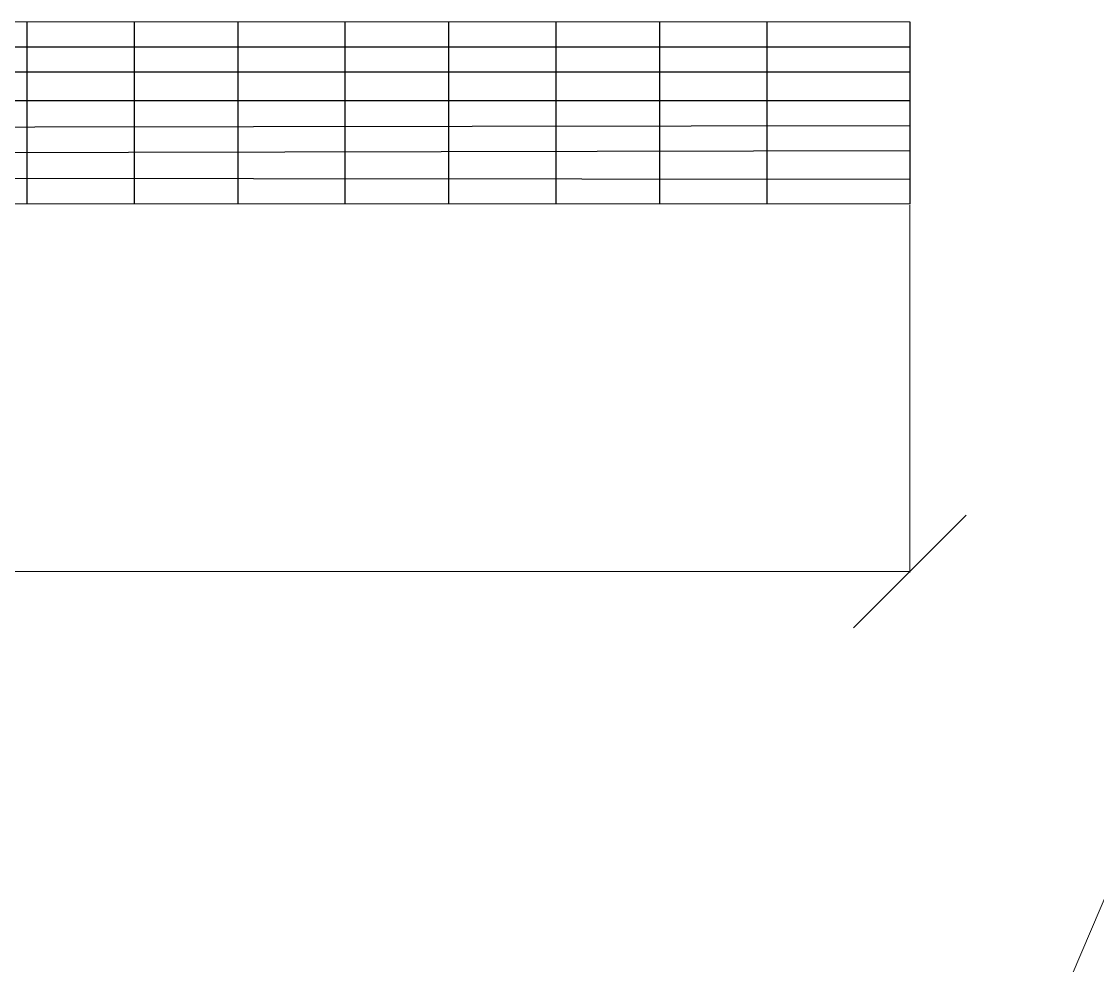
# Model space of a CAD drawing. Header units: millimetres. Extents: x 3050 to 430575, y -569542 to 36130.
# Drawn here: x 297963 to 298560, y -473024 to -472500 of the extents above; entities that cross this region are included whole.
import ezdxf

# ---------------------------------------------------------------- set-up
doc = ezdxf.new("R2010")
doc.units = ezdxf.units.MM
doc.layers.add('PDF _Геометрия', color=7, linetype='Continuous')
doc.layers.add('TLS razmeri', color=7, linetype='Continuous', lineweight=9)
doc.styles.add('ГОСТ ISOCP 2.5', font='isocpeui.ttf', dxfattribs={"height": 2.5})
doc.dimstyles.new('СПДС NEW2.5', dxfattribs={"dimtxt": 2.5, "dimasz": 2.5, "dimexe": 1, "dimexo": 1, "dimgap": 1.5, "dimtad": 1, "dimdec": 0, "dimrnd": 5, "dimtxsty": 'ГОСТ ISOCP 2.5', "dimblk": 'OBLIQUE', "dimcen": 0, "dimclrd": 256, "dimclre": 256, "dimclrt": 256, "dimadec": 0, "dimazin": 2, "dimtp": 0.1, "dimtm": 0.1, "dimtfac": 0.71, "dimtdec": 0, "dimtmove": 0, "dimatfit": 3, "dimfxl": 1, "dimtfill": 1, "dimtolj": 1, "dimlwd": -1, "dimlwe": -1, "dimarcsym": 1})

# ---------------------------------------------------------------- blocks, each defined once
blk = doc.blocks.new('_Oblique')
at = {"color": 0, "linetype": 'ByBlock', "lineweight": -2}
blk.add_line((-0.5, -0.5), (0.5, 0.5), dxfattribs=at)
blk = doc.blocks.new('*D2627')
at = {"layer": 'Defpoints', "color": 0, "transparency": 16777216}
for p in [(9739, -61154.5), (13379.8, -61155), (13379.8, -61562.6)]:
    blk.add_point(p, dxfattribs=at)
at = {"layer": 'TLS razmeri', "linetype": 'ByBlock', "transparency": 16777216}
for p, q in [((9739, -61155.5), (9739, -61563.6)), ((13379.8, -61156), (13379.8, -61563.6)), ((9739, -61562.6), (13379.8, -61562.6))]:
    blk.add_line(p, q, dxfattribs=at)
at = {"layer": 'TLS razmeri', "transparency": 16777216, "xscale": 125, "yscale": 125, "zscale": 125, "rotation": 180}
blk.add_blockref('_Oblique', (9739, -61562.6), dxfattribs=at)
at = {"layer": 'TLS razmeri', "transparency": 16777216, "xscale": 125, "yscale": 125, "zscale": 125}
blk.add_blockref('_Oblique', (13379.8, -61562.6), dxfattribs=at)
at = {"layer": 'TLS razmeri', "transparency": 16777216, "insert": (11559.4, -61421), "char_height": 2.5, "attachment_point": 5, "style": 'ГОСТ ISOCP 2.5', "bg_fill": 3, "box_fill_scale": 1.1, "bg_fill_color": 256, "bg_fill_true_color": 13158600, "bg_fill_transparency": 0}
blk.add_mtext('\\A1;{\\H100x;1780}', dxfattribs=at)
blk = doc.blocks.new('ТХ3 4 этаж')
at = {"layer": 'PDF _Геометрия', "color": 5, "lineweight": 25}
blk.add_lwpolyline([(13379.8, -61155), (9739, -61154.5), (9739, -60952.3), (13379.8, -60952.8)], close=True, dxfattribs=at)
for points in [[(12400.3, -60952.8), (12400.3, -61155)], [(12519.3, -60952.8), (12519.3, -61155)], [(12634.3, -60952.8), (12634.3, -61155)], [(12753.2, -60952.8), (12753.2, -61155)], [(12868.2, -60952.8), (12868.2, -61155)], [(12987.2, -60952.8), (12987.2, -61155)], [(13102.2, -60952.8), (13102.2, -61155)], [(13221.2, -60952.8), (13221.2, -61155)], [(9739, -60980.5), (13379.8, -60980.5)], [(9739, -61008.3), (13379.8, -61008.3)], [(9739, -61040), (13379.8, -61040)], [(9739, -61073.4), (13379.8, -61067.8)], [(9739, -61103.3), (13379.8, -61095.5)], [(9739, -61123.5), (13379.8, -61127.3)]]:
    blk.add_lwpolyline(points, dxfattribs=at)
at = {"layer": 'TLS razmeri', "color": 5}
dim = blk.add_linear_dim(base=(13379.8, -61562.6), p1=(9739, -61154.5), p2=(13379.8, -61155), text='{\\H100x;1780}', dimstyle='СПДС NEW2.5', override={"dimtxt": 250, "dimasz": 125, "dimgap": 15}, dxfattribs=at)
dim.commit()
dim.dimension.update_dxf_attribs({"geometry": '*D2627', "text_midpoint": (11559.4, -61421)})
at = {"layer": 'PDF _Геометрия', "color": 5, "lineweight": 9}
blk.add_lwpolyline([(13867.1, -61290), (12690.6, -64048.3), (6074.6, -64048.3)], dxfattribs=at)

msp = doc.modelspace()

# ---------------------------------------------------------------- block references
at = {"xscale": 0.5, "yscale": 0.5, "zscale": 0.5}
msp.add_blockref('ТХ3 4 этаж', (291766.25, -442024.29), dxfattribs=at)

doc.saveas('drawing.dxf')
